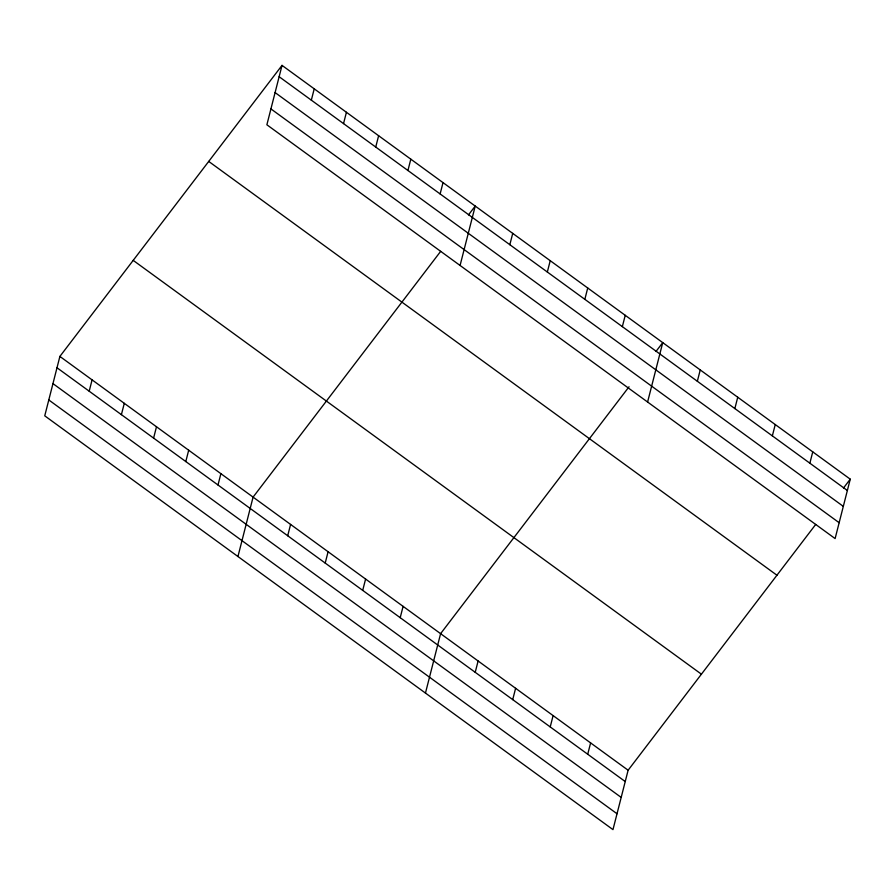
<?xml version="1.0" encoding="UTF-8"?>
<svg xmlns="http://www.w3.org/2000/svg" width="895" height="895" viewBox="0 0 895 895"><rect width="100%" height="100%" fill="white"/><g stroke="black" fill="none" stroke-linecap="round" stroke-linejoin="round"><path stroke-width="1.34" d="M282.026 65.38L266.878 124.774L835.113 538.577L850.25 479.172L282.026 65.38L59.887 356.423L44.75 415.828L612.974 829.62L628.122 770.226L815.703 524.436M89.198 391.204L92.084 379.872M121.396 414.653L124.293 403.321M153.604 438.102L156.491 426.77M185.802 461.551L188.688 450.219M311.337 100.162L314.223 88.829M218 485L220.886 473.668M343.535 123.611L346.421 112.278M237.947 556.511L253.084 497.117L440.676 251.338M375.732 147.06L378.619 135.727M287.698 535.758L290.595 524.425M407.93 170.509L410.816 159.176M325.209 563.067L328.096 551.734M440.127 193.958L443.025 182.625M362.71 590.376L365.596 579.054M460.075 265.468L475.223 206.074L468.477 214.901M400.21 617.684L403.097 606.362M509.837 244.715L512.723 233.382M425.461 693.066L440.597 633.671L629.028 386.785M547.337 272.024L550.224 260.691M475.223 672.313L478.109 660.98M584.838 299.333L587.724 288M512.723 699.621L515.609 688.289M622.349 326.641L625.236 315.308M550.224 726.93L553.11 715.597M647.6 402.023L662.736 342.628L655.99 351.455M587.724 754.239L590.61 742.917M697.35 381.259L700.237 369.937M734.851 408.579L737.737 397.246M772.351 435.887L775.249 424.554M809.863 463.196L812.75 451.863M843.504 488.01L850.25 479.172M279.139 76.713L847.364 490.505M275.089 92.577L843.314 506.369M270.928 108.91L839.152 522.714M208.714 161.424L776.949 575.228M133.198 260.378L701.423 674.181M59.887 356.423L628.122 770.226M57 367.755L625.225 781.548M52.962 383.619L621.186 797.411M48.789 399.964L617.024 813.756"/></g></svg>
